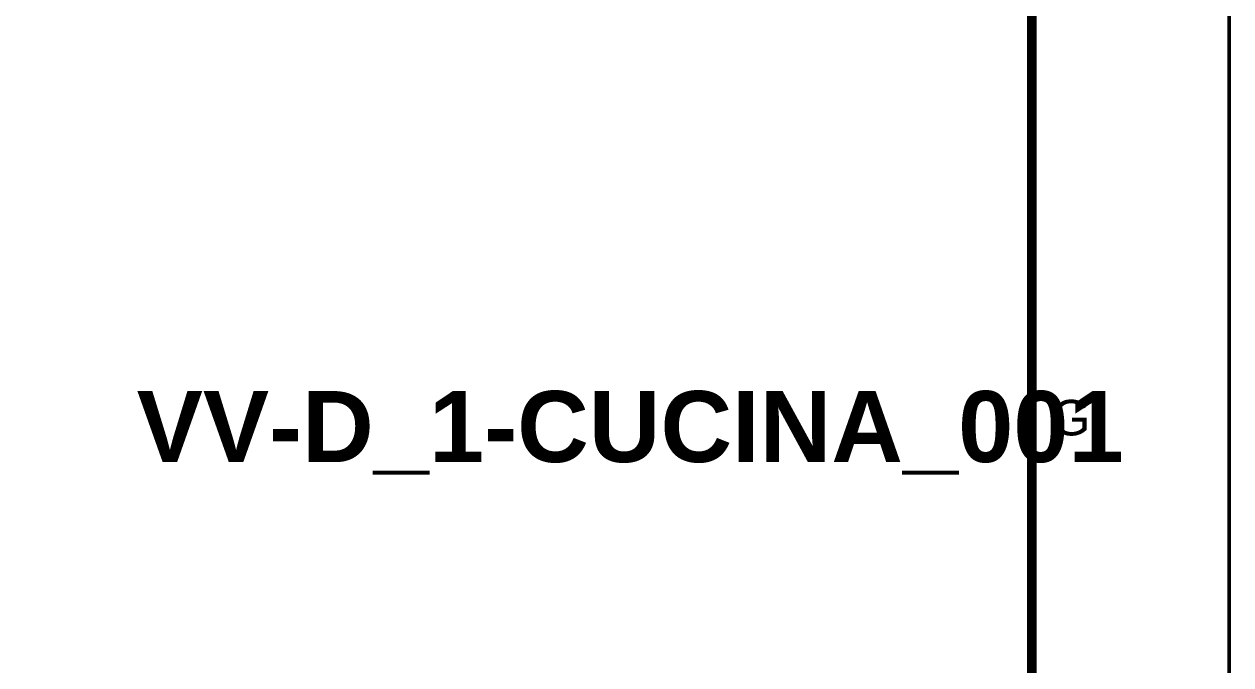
# Paper-space layout 'A000' of a CAD drawing. Header units: millimetres. Extents: x 0 to 850, y 0 to 594.
# Drawn here: x 779.9 to 841.1, y 222.5 to 254.9 of the extents above; entities that cross this region are included whole.
import ezdxf
from ezdxf.enums import TextEntityAlignment as Align

# ---------------------------------------------------------------- set-up
doc = ezdxf.new("R2010")
doc.units = ezdxf.units.MM
doc.header["$MEASUREMENT"] = 0
doc.layers.add('G-ANNO-NPLT', color=210, linetype='Continuous', plot=False)
doc.layers.add('G-ANNO-TEXT', color=3, linetype='Continuous')
doc.layers.add('G-ANNO-TTLB', color=3, linetype='Continuous')
doc.styles.add('ARIAL', font='Arial.ttf')
doc.styles.add('ARIAL-BOLD', font='Arial Bold.ttf')

psp = doc.layouts.new('A000')

# ---------------------------------------------------------------- linework, layer by layer
at = {"layer": 'G-ANNO-NPLT', "const_width": 0.18}
psp.add_lwpolyline([(841, 0), (841, 594)], dxfattribs=at)
at = {"layer": 'G-ANNO-TTLB', "const_width": 0.5, "flags": 128}
psp.add_lwpolyline([(25, 584), (25, 10), (831, 10), (831, 584)], close=True, dxfattribs=at)

# ---------------------------------------------------------------- texts
at = {"layer": 'G-ANNO-TEXT', "style": 'ARIAL'}
psp.add_text('G', height=1.8, dxfattribs=at).set_placement((832.983, 235), align=Align.MIDDLE_CENTER)
at = {"layer": 'G-ANNO-TEXT', "style": 'ARIAL-BOLD'}
psp.add_attdef('VV-D_1-CUCINA_001', (785.634, 232.749), 'PROJECT_TITLE', height=3.6, dxfattribs=at)

doc.saveas('drawing.dxf')
